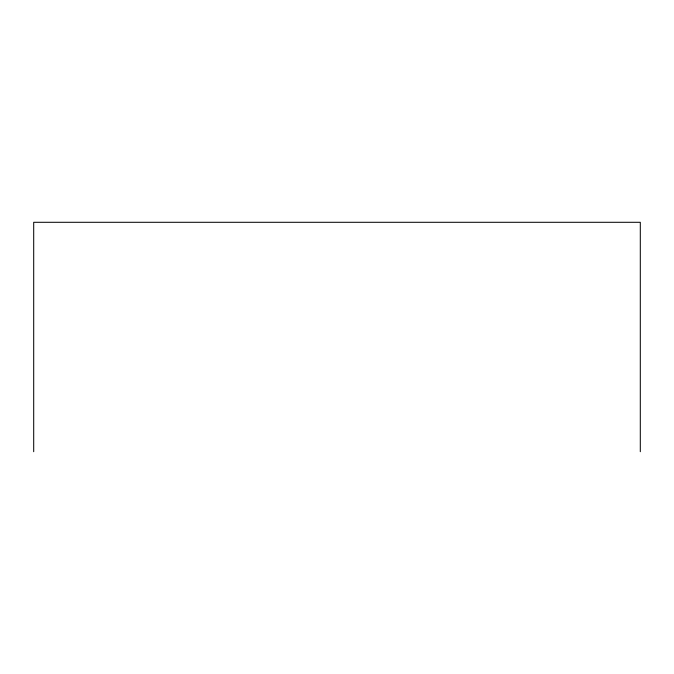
<?xml version="1.0" encoding="UTF-8"?>
<svg xmlns="http://www.w3.org/2000/svg" width="674" height="674" viewBox="0 0 674 674"><rect width="100%" height="100%" fill="white"/><g stroke="black" fill="none" stroke-linecap="round" stroke-linejoin="round"><path stroke-width="1.01" d="M640.3 451.706L640.3 222.294L33.7 222.294L33.7 451.706"/></g></svg>
